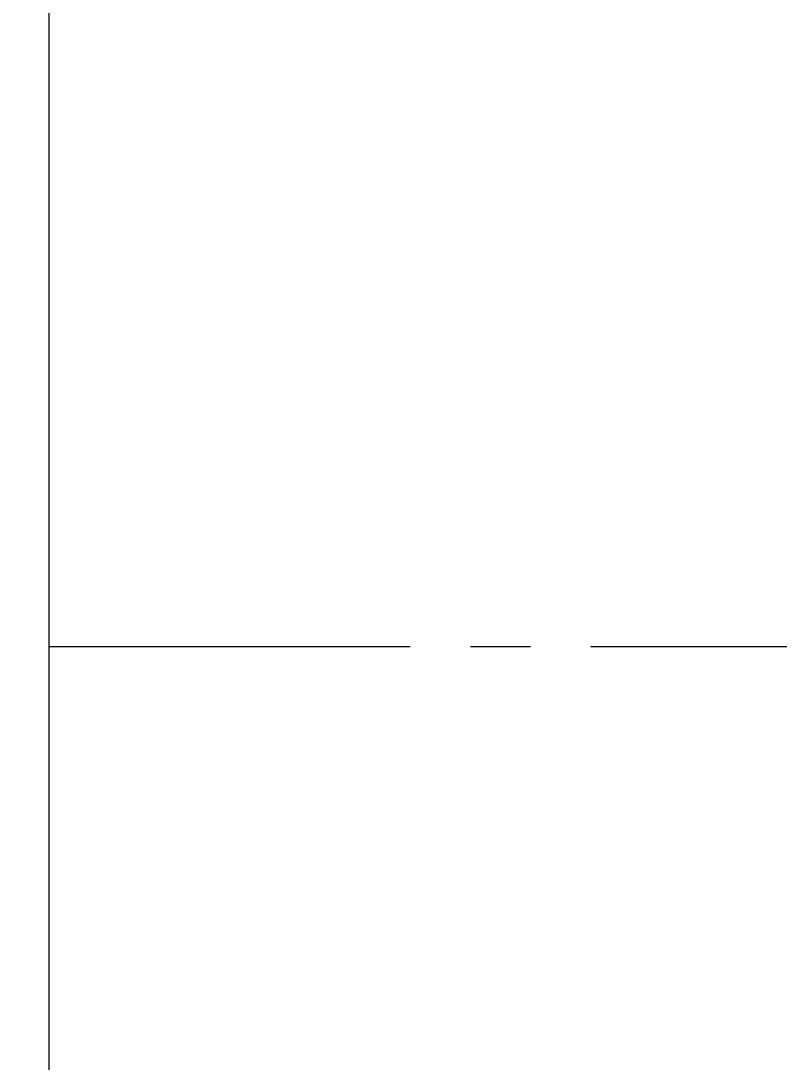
# Model space of a CAD drawing. Header units: millimetres. Extents: x 115500 to 206800, y -6300 to 53700.
# Drawn here: x 120582 to 123733, y 7172 to 11501 of the extents above; entities that cross this region are included whole.
import ezdxf

# ---------------------------------------------------------------- set-up
doc = ezdxf.new("R2010")
doc.units = ezdxf.units.MM
doc.linetypes.add('HT_Grid$0$CENTER2', pattern=[1.125, 0.75, -0.125, 0.125, -0.125])
doc.layers.get('Defpoints').update_dxf_attribs({"color": 151, "lineweight": 9})
doc.layers.add('HT_Dim Grid$0$NDC_S_DIM', color=1, linetype='Continuous', lineweight=15)
doc.layers.add('HT_Grid$0$NDC_S_AXIS', color=5, linetype='HT_Grid$0$CENTER2', lineweight=13)
doc.styles.add('HT_Dim Grid$0$NDC_DIM', font='', dxfattribs={"width": 0.75})
doc.styles.get('HT_Dim Grid$0$NDC_DIM').set_extended_font_data('Dotum')
doc.dimstyles.new('HT_Dim Grid$0$NDC_dim_150', dxfattribs={"dimscale": 150, "dimtxt": 2.5, "dimasz": 1.5, "dimexe": 1.5, "dimexo": 2.5, "dimgap": 1, "dimtad": 1, "dimdec": 0, "dimzin": 0, "dimdsep": 46, "dimtxsty": 'HT_Dim Grid$0$NDC_DIM', "dimblk": 'HT_Dim Grid$0$DIMMARK', "dimcen": 0.09, "dimdle": 1.2, "dimclrd": 1, "dimclre": 1, "dimclrt": 3, "dimadec": 0, "dimazin": 0, "dimtfac": 1, "dimtdec": 0, "dimtix": 1, "dimtofl": 0, "dimtmove": 0, "dimatfit": 3, "dimfxl": 8, "dimfxlon": 1, "dimtolj": 1, "dimtzin": 0, "dimarcsym": 0})

# ---------------------------------------------------------------- blocks, each defined once
blk = doc.blocks.new('HT_Dim Grid$0$DIMMARK')
at = {"layer": 'HT_Dim Grid$0$NDC_S_DIM', "color": 1}
blk.add_line((-1.5, 0), (1, 0), dxfattribs=at)
at = {"layer": 'HT_Dim Grid$0$NDC_S_DIM', "color": 2, "const_width": 0.1}
blk.add_lwpolyline([(-0.424, -0.424), (0.424, 0.424)], dxfattribs=at)
blk = doc.blocks.new('*D50')
at = {"layer": 'Defpoints', "color": 0, "ltscale": 200, "transparency": 16777216}
for p in [(117900, 38500), (130700, 38500), (130700, 8900)]:
    blk.add_point(p, dxfattribs=at)
at = {"layer": 'HT_Dim Grid$0$NDC_S_DIM', "color": 1, "lineweight": -2, "ltscale": 200, "transparency": 16777216}
for p, q in [((119100, 38500), (117675, 38500)), ((117900, 9125), (117900, 38275)), ((119100, 8900), (117675, 8900))]:
    blk.add_line(p, q, dxfattribs=at)
at = {"layer": 'HT_Dim Grid$0$NDC_S_DIM', "color": 1, "lineweight": -2, "ltscale": 200, "transparency": 16777216, "xscale": 225, "yscale": 225, "zscale": 225}
for p, rotation in [((117900, 38500), 90), ((117900, 8900), 270)]:
    blk.add_blockref('HT_Dim Grid$0$DIMMARK', p, dxfattribs=dict(at, rotation=rotation))
at = {"layer": 'HT_Dim Grid$0$NDC_S_DIM', "color": 3, "ltscale": 200, "transparency": 16777216, "insert": (117562.2, 23700), "char_height": 375, "attachment_point": 5, "rotation": 90, "style": 'HT_Dim Grid$0$NDC_DIM'}
blk.add_mtext('\\A1;29600', dxfattribs=at)
blk = doc.blocks.new('*D51')
at = {"layer": 'Defpoints', "color": 0, "ltscale": 200, "transparency": 16777216}
for p in [(119100, 19200), (130700, 19200), (130700, 8900)]:
    blk.add_point(p, dxfattribs=at)
at = {"layer": 'HT_Dim Grid$0$NDC_S_DIM', "color": 1, "lineweight": -2, "ltscale": 200, "transparency": 16777216}
for p, q in [((120300, 19200), (118875, 19200)), ((119100, 9125), (119100, 18975)), ((120300, 8900), (118875, 8900))]:
    blk.add_line(p, q, dxfattribs=at)
at = {"layer": 'HT_Dim Grid$0$NDC_S_DIM', "color": 1, "lineweight": -2, "ltscale": 200, "transparency": 16777216, "xscale": 225, "yscale": 225, "zscale": 225}
for p, rotation in [((119100, 19200), 90), ((119100, 8900), 270)]:
    blk.add_blockref('HT_Dim Grid$0$DIMMARK', p, dxfattribs=dict(at, rotation=rotation))
at = {"layer": 'HT_Dim Grid$0$NDC_S_DIM', "color": 3, "ltscale": 200, "transparency": 16777216, "insert": (118762.2, 14050), "char_height": 375, "attachment_point": 5, "rotation": 90, "style": 'HT_Dim Grid$0$NDC_DIM'}
blk.add_mtext('\\A1;10300', dxfattribs=at)

msp = doc.modelspace()

# ---------------------------------------------------------------- linework, layer by layer
at = {"layer": 'Defpoints'}
msp.add_lwpolyline([(120700, 48500), (201600, 48500), (201600, -1100), (120700, -1100)], close=True, dxfattribs=at)
msp.add_lwpolyline([(120700, 48500), (201600, 48500), (201600, -1100), (120700, -1100)], close=True, dxfattribs=at)
at = {"layer": 'HT_Grid$0$NDC_S_AXIS', "ltscale": 2000}
msp.add_line((120700, 8900), (201600, 8900), dxfattribs=at)

# ---------------------------------------------------------------- dimensions: what is measured, and where the dimension line sits
at = {"layer": 'HT_Dim Grid$0$NDC_S_DIM', "ltscale": 200}
for base, p2, picture, middle in [((117900, 38500), (130700, 38500), '*D50', (117562.2, 23700)), ((119100, 19200), (130700, 19200), '*D51', (118762.2, 14050))]:
    dim = msp.add_linear_dim(base=base, p1=(130700, 8900), p2=p2, angle=90, dimstyle='HT_Dim Grid$0$NDC_dim_150', override={"dimtmove": 1}, dxfattribs=at)
    dim.commit()
    dim.dimension.update_dxf_attribs({"geometry": picture, "text_midpoint": middle})

doc.saveas('drawing.dxf')
